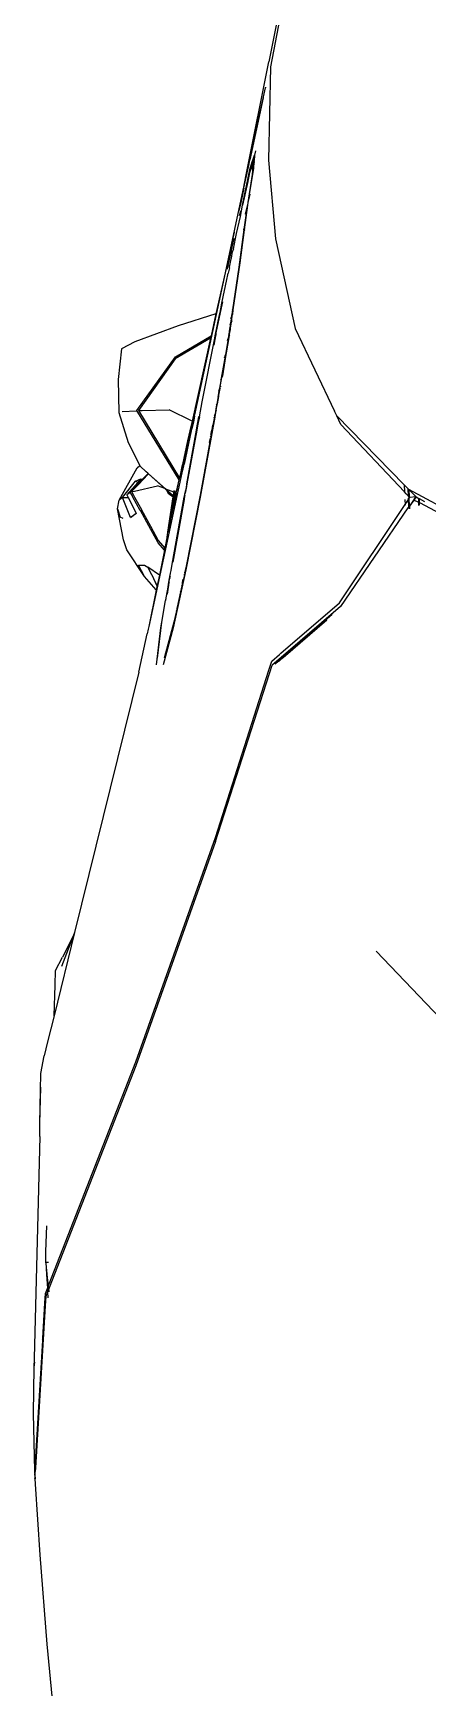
# Model space of a CAD drawing. Header units: metres. Extents: x 54.3 to 102.1, y 17 to 45.8.
# Drawn here: x 91.3163 to 91.4102, y 34.3365 to 34.7306 of the extents above; entities that cross this region are included whole.
import ezdxf

# ---------------------------------------------------------------- set-up
doc = ezdxf.new("R2010")
doc.units = ezdxf.units.M
doc.layers.add('Edges', color=7, linetype='Continuous')

# ---------------------------------------------------------------- blocks, each defined once
blk = doc.blocks.new('fr elevation')
for p, q in [((-3.54676, -1.69472), (-3.54965, -1.70952)), ((-3.54704, -1.69909), (-3.54931, -1.71069)), ((-3.55488, -1.73561), (-3.54965, -1.70952)), ((-3.54931, -1.71069), (-3.54973, -1.73289)), ((-3.55416, -1.73286), (-3.55094, -1.71811)), ((-3.55287, -1.72649), (-3.55048, -1.71569)), ((-3.55045, -1.71554), (-3.55048, -1.71569)), ((-3.5535, -1.72932), (-3.55382, -1.73101)), ((-3.5533, -1.72861), (-3.55287, -1.72649)), ((-3.55562, -1.73953), (-3.55436, -1.73376)), ((-3.55554, -1.73886), (-3.55382, -1.73101)), ((-3.55382, -1.73101), (-3.55488, -1.73561)), ((-3.55436, -1.73634), (-3.55343, -1.7334)), ((-3.55411, -1.73483), (-3.5531, -1.73171)), ((-3.55377, -1.73323), (-3.55411, -1.73483)), ((-3.55377, -1.73509), (-3.55345, -1.73362)), ((-3.55345, -1.73362), (-3.55369, -1.73634)), ((-3.55343, -1.7334), (-3.55345, -1.73362)), ((-3.55343, -1.7334), (-3.55313, -1.73215)), ((-3.55323, -1.73339), (-3.55343, -1.7334)), ((-3.55323, -1.73339), (-3.55335, -1.73483)), ((-3.55313, -1.73215), (-3.55323, -1.73339)), ((-3.55304, -1.73338), (-3.55323, -1.73339)), ((-3.5531, -1.73171), (-3.55313, -1.73215)), ((-3.55313, -1.73215), (-3.55304, -1.73172)), ((-3.5531, -1.73171), (-3.55304, -1.73172)), ((-3.55304, -1.73172), (-3.55281, -1.73068)), ((-3.55304, -1.73172), (-3.5529, -1.73172)), ((-3.54973, -1.73289), (-3.54814, -1.75164)), ((-3.55596, -1.74365), (-3.55411, -1.73483)), ((-3.55488, -1.73561), (-3.55562, -1.73895)), ((-3.55554, -1.73886), (-3.55488, -1.73561)), ((-3.55436, -1.73634), (-3.5547, -1.73794)), ((-3.55335, -1.73483), (-3.55468, -1.74302)), ((-3.55369, -1.73634), (-3.55468, -1.74302)), ((-3.55562, -1.73895), (-3.5601, -1.75976)), ((-3.55562, -1.73962), (-3.55646, -1.7434)), ((-3.5547, -1.73797), (-3.55596, -1.74365)), ((-3.55562, -1.73962), (-3.55562, -1.73953)), ((-3.5547, -1.73794), (-3.5547, -1.73797)), ((-3.55423, -1.74098), (-3.55468, -1.74302)), ((-3.55646, -1.7434), (-3.55679, -1.74499)), ((-3.55646, -1.74508), (-3.55667, -1.74594)), ((-3.55646, -1.74634), (-3.55596, -1.74365)), ((-3.55503, -1.745), (-3.55562, -1.74944)), ((-3.55478, -1.74365), (-3.55553, -1.74951)), ((-3.55484, -1.74379), (-3.55528, -1.74581)), ((-3.55484, -1.74379), (-3.55503, -1.745)), ((-3.55478, -1.74365), (-3.55484, -1.74379)), ((-3.55468, -1.74302), (-3.55478, -1.74365)), ((-3.55737, -1.75041), (-3.55646, -1.74634)), ((-3.55562, -1.74944), (-3.5568, -1.75837)), ((-3.55667, -1.74594), (-3.55671, -1.74615)), ((-3.55553, -1.74951), (-3.55655, -1.75736)), ((-3.55576, -1.74933), (-3.55573, -1.74935)), ((-3.55562, -1.74944), (-3.55553, -1.74951)), ((-3.55553, -1.74951), (-3.5554, -1.74962)), ((-3.55795, -1.75008), (-3.5601, -1.75976)), ((-3.55801, -1.75155), (-3.55876, -1.75469)), ((-3.5581, -1.754), (-3.55737, -1.75041)), ((-3.54814, -1.75164), (-3.54343, -1.773)), ((-3.55862, -1.75449), (-3.55956, -1.7586)), ((-3.55907, -1.75837), (-3.55865, -1.75643)), ((-3.55865, -1.75643), (-3.55859, -1.75629)), ((-3.55859, -1.75629), (-3.55832, -1.75469)), ((-3.5581, -1.754), (-3.55832, -1.75469)), ((-3.55655, -1.75736), (-3.55823, -1.76859)), ((-3.5601, -1.75976), (-3.56739, -1.7936)), ((-3.5601, -1.75976), (-3.56228, -1.76953)), ((-3.56083, -1.76701), (-3.55964, -1.76134)), ((-3.55964, -1.76134), (-3.5594, -1.76019)), ((-3.55957, -1.75871), (-3.55962, -1.7589)), ((-3.55956, -1.7586), (-3.55957, -1.75871)), ((-3.55933, -1.75793), (-3.55956, -1.7586)), ((-3.5594, -1.76019), (-3.55934, -1.75984)), ((-3.55907, -1.75853), (-3.55934, -1.75984)), ((-3.55907, -1.75853), (-3.55907, -1.75837)), ((-3.5568, -1.75837), (-3.55831, -1.76853)), ((-3.56222, -1.77402), (-3.56116, -1.76918)), ((-3.56138, -1.76972), (-3.56124, -1.76921)), ((-3.56124, -1.76921), (-3.56083, -1.76701)), ((-3.56116, -1.76918), (-3.56124, -1.76921)), ((-3.56116, -1.76918), (-3.56061, -1.76666)), ((-3.56108, -1.76916), (-3.56116, -1.76918)), ((-3.55838, -1.76894), (-3.55851, -1.76985)), ((-3.55849, -1.76898), (-3.55838, -1.76894)), ((-3.55831, -1.76853), (-3.55841, -1.76847)), ((-3.55828, -1.76891), (-3.55841, -1.76982)), ((-3.55831, -1.76853), (-3.55838, -1.76894)), ((-3.55838, -1.76894), (-3.55828, -1.76891)), ((-3.55823, -1.76859), (-3.55831, -1.76853)), ((-3.55823, -1.76859), (-3.55828, -1.76891)), ((-3.55828, -1.76891), (-3.55817, -1.76888)), ((-3.55814, -1.76864), (-3.55823, -1.76859)), ((-3.57126, -1.77233), (-3.58152, -1.77619)), ((-3.56228, -1.76953), (-3.57126, -1.77233)), ((-3.56228, -1.76953), (-3.56344, -1.77475)), ((-3.56243, -1.77476), (-3.56138, -1.76972)), ((-3.56222, -1.77402), (-3.56138, -1.76972)), ((-3.55901, -1.77318), (-3.55919, -1.77439)), ((-3.55901, -1.77318), (-3.55911, -1.77313)), ((-3.55892, -1.77322), (-3.55909, -1.77433)), ((-3.55896, -1.77285), (-3.55905, -1.77277)), ((-3.55896, -1.77285), (-3.55901, -1.77318)), ((-3.55892, -1.77322), (-3.55901, -1.77318)), ((-3.5588, -1.77176), (-3.55896, -1.77285)), ((-3.55896, -1.77216), (-3.55895, -1.7721)), ((-3.55888, -1.77292), (-3.55896, -1.77285)), ((-3.5588, -1.77176), (-3.55895, -1.7721)), ((-3.55888, -1.77292), (-3.55892, -1.77322)), ((-3.55883, -1.77327), (-3.55892, -1.77322)), ((-3.55866, -1.77145), (-3.55888, -1.77292)), ((-3.55879, -1.77299), (-3.55888, -1.77292)), ((-3.55857, -1.77023), (-3.5588, -1.77176)), ((-3.55866, -1.77145), (-3.5588, -1.77176)), ((-3.55873, -1.77059), (-3.55857, -1.77023)), ((-3.55854, -1.77007), (-3.55866, -1.7701)), ((-3.55865, -1.77141), (-3.55866, -1.77145)), ((-3.55865, -1.77005), (-3.55854, -1.77007)), ((-3.55845, -1.77005), (-3.55865, -1.77141)), ((-3.55851, -1.77114), (-3.55865, -1.77141)), ((-3.55851, -1.76985), (-3.55862, -1.76988)), ((-3.55854, -1.77007), (-3.55857, -1.77023)), ((-3.55851, -1.76985), (-3.55854, -1.77003)), ((-3.55854, -1.77003), (-3.55844, -1.77001)), ((-3.55854, -1.77007), (-3.55854, -1.77003)), ((-3.55854, -1.77007), (-3.55845, -1.77005)), ((-3.55841, -1.76982), (-3.55851, -1.76985)), ((-3.55851, -1.77114), (-3.5585, -1.77105)), ((-3.55845, -1.77005), (-3.55844, -1.77001)), ((-3.55835, -1.77003), (-3.55845, -1.77005)), ((-3.55844, -1.77001), (-3.55841, -1.76982)), ((-3.55844, -1.77001), (-3.55834, -1.76999)), ((-3.55838, -1.76981), (-3.55841, -1.76982)), ((-3.55838, -1.76981), (-3.55828, -1.76959)), ((-3.55831, -1.76979), (-3.55838, -1.76981)), ((-3.55828, -1.76959), (-3.55826, -1.7695)), ((-3.54343, -1.773), (-3.53404, -1.79266)), ((-3.58152, -1.77619), (-3.58471, -1.77788)), ((-3.56356, -1.77527), (-3.57193, -1.78023)), ((-3.57185, -1.77973), (-3.56344, -1.77475)), ((-3.56356, -1.77527), (-3.56795, -1.79504)), ((-3.56672, -1.79088), (-3.56352, -1.77597)), ((-3.56551, -1.79048), (-3.56252, -1.77527)), ((-3.56344, -1.77475), (-3.56356, -1.77527)), ((-3.56237, -1.77477), (-3.5628, -1.77694)), ((-3.56252, -1.77527), (-3.56243, -1.77476)), ((-3.56233, -1.77461), (-3.56237, -1.77477)), ((-3.56232, -1.77454), (-3.56233, -1.77461)), ((-3.56226, -1.77426), (-3.56232, -1.77454)), ((-3.56226, -1.77426), (-3.56222, -1.77402)), ((-3.55936, -1.77549), (-3.56001, -1.77919)), ((-3.55922, -1.77514), (-3.55984, -1.77876)), ((-3.55953, -1.7759), (-3.55936, -1.77549)), ((-3.55932, -1.77527), (-3.55949, -1.77569)), ((-3.55936, -1.77549), (-3.55922, -1.77514)), ((-3.55932, -1.77527), (-3.55936, -1.77549)), ((-3.55919, -1.77439), (-3.55932, -1.77527)), ((-3.55918, -1.77493), (-3.55932, -1.77527)), ((-3.55931, -1.77446), (-3.55919, -1.77439)), ((-3.55922, -1.77514), (-3.55908, -1.7748)), ((-3.55918, -1.77493), (-3.55922, -1.77514)), ((-3.55919, -1.77439), (-3.55909, -1.77433)), ((-3.55915, -1.77476), (-3.55918, -1.77493)), ((-3.55909, -1.77433), (-3.55915, -1.77476)), ((-3.55904, -1.77458), (-3.55915, -1.77476)), ((-3.55909, -1.77433), (-3.55899, -1.77427)), ((-3.58471, -1.77788), (-3.58555, -1.78511)), ((-3.5811, -1.79251), (-3.57185, -1.77973)), ((-3.57193, -1.78023), (-3.58068, -1.79251)), ((-3.56007, -1.77956), (-3.561, -1.78481)), ((-3.55993, -1.7792), (-3.56073, -1.78424)), ((-3.56024, -1.77996), (-3.56007, -1.77956)), ((-3.56001, -1.77919), (-3.56017, -1.77959)), ((-3.56001, -1.77919), (-3.56007, -1.77956)), ((-3.56007, -1.77956), (-3.55993, -1.7792)), ((-3.55987, -1.77884), (-3.56001, -1.77919)), ((-3.5599, -1.77912), (-3.55993, -1.7792)), ((-3.55987, -1.77884), (-3.5599, -1.77912)), ((-3.5599, -1.77912), (-3.55979, -1.77885)), ((-3.55984, -1.77876), (-3.55987, -1.77884)), ((-3.55972, -1.77848), (-3.55984, -1.77876)), ((-3.58555, -1.78511), (-3.58539, -1.79301)), ((-3.56103, -1.78501), (-3.56142, -1.78721)), ((-3.56135, -1.78727), (-3.56089, -1.7847)), ((-3.56103, -1.78501), (-3.56118, -1.78534)), ((-3.561, -1.78481), (-3.56114, -1.78511)), ((-3.56089, -1.7847), (-3.56103, -1.78501)), ((-3.561, -1.78481), (-3.56103, -1.78501)), ((-3.56086, -1.78452), (-3.561, -1.78481)), ((-3.56086, -1.78452), (-3.56089, -1.7847)), ((-3.56073, -1.78424), (-3.56086, -1.78452)), ((-3.56076, -1.78439), (-3.56082, -1.78454)), ((-3.56179, -1.78886), (-3.56171, -1.78889)), ((-3.56171, -1.78889), (-3.56177, -1.78923)), ((-3.56163, -1.78843), (-3.56172, -1.78841)), ((-3.56163, -1.78843), (-3.56171, -1.78889)), ((-3.56171, -1.78889), (-3.56164, -1.78892)), ((-3.56164, -1.78892), (-3.56168, -1.7892)), ((-3.56148, -1.78756), (-3.56164, -1.78799)), ((-3.56155, -1.78846), (-3.56164, -1.78892)), ((-3.56148, -1.78756), (-3.56163, -1.78843)), ((-3.56155, -1.78846), (-3.56163, -1.78843)), ((-3.56135, -1.78727), (-3.56155, -1.78846)), ((-3.56149, -1.78714), (-3.56142, -1.78721)), ((-3.56142, -1.78721), (-3.56148, -1.78756)), ((-3.56135, -1.78727), (-3.56148, -1.78756)), ((-3.56142, -1.78721), (-3.56135, -1.78727)), ((-3.5613, -1.78732), (-3.56127, -1.78734)), ((-3.56117, -1.78673), (-3.56122, -1.78688)), ((-3.58539, -1.79301), (-3.58312, -1.80016)), ((-3.58454, -1.79276), (-3.58118, -1.79259)), ((-3.58118, -1.79259), (-3.5811, -1.79251)), ((-3.57105, -1.80902), (-3.5811, -1.79251)), ((-3.58068, -1.79251), (-3.57984, -1.79251)), ((-3.58068, -1.79251), (-3.57097, -1.80864)), ((-3.57984, -1.79251), (-3.57336, -1.79234)), ((-3.56795, -1.79504), (-3.57336, -1.79234)), ((-3.56739, -1.79385), (-3.56672, -1.79088)), ((-3.56672, -1.79088), (-3.56675, -1.79089)), ((-3.56621, -1.79402), (-3.56551, -1.79048)), ((-3.5622, -1.79167), (-3.56248, -1.79329)), ((-3.56234, -1.79292), (-3.56248, -1.79329)), ((-3.56234, -1.79292), (-3.56247, -1.79368)), ((-3.56211, -1.79161), (-3.56234, -1.79292)), ((-3.5622, -1.79167), (-3.5623, -1.79173)), ((-3.56224, -1.7928), (-3.56222, -1.79271)), ((-3.56209, -1.79105), (-3.5622, -1.79115)), ((-3.56209, -1.79105), (-3.5622, -1.79167)), ((-3.56211, -1.79161), (-3.5622, -1.79167)), ((-3.56219, -1.79256), (-3.5622, -1.79259)), ((-3.56199, -1.79095), (-3.56211, -1.79161)), ((-3.56177, -1.78923), (-3.56209, -1.79105)), ((-3.56199, -1.79095), (-3.56209, -1.79105)), ((-3.56168, -1.7892), (-3.56199, -1.79095)), ((-3.56177, -1.78923), (-3.56186, -1.78926)), ((-3.56168, -1.7892), (-3.56177, -1.78923)), ((-3.53404, -1.79266), (-3.53404, -1.79269)), ((-3.53351, -1.79377), (-3.53404, -1.79269)), ((-3.56774, -1.79515), (-3.57824, -1.84398)), ((-3.56795, -1.79504), (-3.56848, -1.79738)), ((-3.56806, -1.79696), (-3.56814, -1.79734)), ((-3.56803, -1.79693), (-3.56806, -1.79696)), ((-3.56764, -1.7952), (-3.56803, -1.79693)), ((-3.56774, -1.79515), (-3.56795, -1.79504)), ((-3.56739, -1.7936), (-3.56774, -1.79515)), ((-3.56764, -1.7952), (-3.56768, -1.79518)), ((-3.56739, -1.79385), (-3.56764, -1.7952)), ((-3.56689, -1.79719), (-3.56662, -1.79571)), ((-3.56654, -1.79575), (-3.5668, -1.79718)), ((-3.56662, -1.79571), (-3.56659, -1.7955)), ((-3.56654, -1.79575), (-3.56662, -1.79571)), ((-3.56659, -1.7955), (-3.5663, -1.79394)), ((-3.56647, -1.79538), (-3.56659, -1.7955)), ((-3.56647, -1.79538), (-3.56654, -1.79575)), ((-3.56621, -1.79402), (-3.56647, -1.79538)), ((-3.56255, -1.79414), (-3.56605, -1.81319)), ((-3.56335, -1.79757), (-3.56312, -1.79674)), ((-3.56312, -1.79674), (-3.56326, -1.79752)), ((-3.5632, -1.79675), (-3.56312, -1.79674)), ((-3.56319, -1.79666), (-3.56312, -1.79661)), ((-3.5631, -1.79654), (-3.56316, -1.79654)), ((-3.56312, -1.79661), (-3.56309, -1.79659)), ((-3.56312, -1.79674), (-3.56312, -1.79661)), ((-3.5631, -1.79654), (-3.56298, -1.79601)), ((-3.56309, -1.79659), (-3.5631, -1.79654)), ((-3.56269, -1.7944), (-3.56298, -1.79601)), ((-3.56269, -1.7944), (-3.56278, -1.79447)), ((-3.56274, -1.79422), (-3.56264, -1.79415)), ((-3.56264, -1.79415), (-3.56269, -1.7944)), ((-3.56257, -1.79374), (-3.56266, -1.7938)), ((-3.5626, -1.79394), (-3.56264, -1.79415)), ((-3.56248, -1.79329), (-3.56263, -1.79365)), ((-3.56257, -1.79374), (-3.5626, -1.79394)), ((-3.56248, -1.79329), (-3.56257, -1.79374)), ((-3.56247, -1.79368), (-3.56257, -1.79374)), ((-3.56252, -1.79394), (-3.56256, -1.79409)), ((-3.56256, -1.79409), (-3.56244, -1.79401)), ((-3.56255, -1.79414), (-3.56256, -1.79409)), ((-3.56247, -1.79368), (-3.56252, -1.79394)), ((-3.56247, -1.79425), (-3.56251, -1.79428)), ((-3.53258, -1.79587), (-3.53351, -1.79377)), ((-3.51751, -1.81024), (-3.53351, -1.79377)), ((-3.51743, -1.81193), (-3.53258, -1.79587)), ((-3.58312, -1.80016), (-3.58036, -1.80559)), ((-3.56899, -1.79974), (-3.57025, -1.80537)), ((-3.56814, -1.79734), (-3.56985, -1.80532)), ((-3.5668, -1.79718), (-3.56918, -1.81001)), ((-3.56918, -1.81001), (-3.56689, -1.79719)), ((-3.56848, -1.79738), (-3.56899, -1.79974)), ((-3.56689, -1.79719), (-3.5668, -1.79718)), ((-3.56356, -1.79915), (-3.56492, -1.80655)), ((-3.56382, -1.80012), (-3.56356, -1.79915)), ((-3.56358, -1.79883), (-3.56344, -1.7985)), ((-3.56344, -1.7985), (-3.56356, -1.79915)), ((-3.56347, -1.79821), (-3.56343, -1.79797)), ((-3.56338, -1.79818), (-3.56347, -1.79821)), ((-3.56338, -1.79818), (-3.56344, -1.7985)), ((-3.56343, -1.79797), (-3.56335, -1.79757)), ((-3.56343, -1.79797), (-3.56334, -1.79794)), ((-3.56334, -1.79794), (-3.56338, -1.79818)), ((-3.56335, -1.79757), (-3.56326, -1.79752)), ((-3.56326, -1.79752), (-3.56334, -1.79794)), ((-3.5853, -1.81386), (-3.58101, -1.80621)), ((-3.58101, -1.80621), (-3.58036, -1.80559)), ((-3.58036, -1.80559), (-3.58026, -1.80579)), ((-3.58026, -1.80579), (-3.57883, -1.80714)), ((-3.57987, -1.80902), (-3.57842, -1.80753)), ((-3.57831, -1.80764), (-3.57972, -1.80915)), ((-3.57849, -1.80747), (-3.57883, -1.80714)), ((-3.5784, -1.80751), (-3.57849, -1.80747)), ((-3.57842, -1.80753), (-3.5784, -1.80751)), ((-3.57838, -1.80754), (-3.57842, -1.80753)), ((-3.5784, -1.80751), (-3.57838, -1.80754)), ((-3.57838, -1.80754), (-3.57829, -1.80762)), ((-3.57829, -1.80762), (-3.57831, -1.80764)), ((-3.57829, -1.80762), (-3.57429, -1.81117)), ((-3.57445, -1.81114), (-3.57829, -1.80762)), ((-3.57092, -1.8084), (-3.57121, -1.80978)), ((-3.57081, -1.80791), (-3.57092, -1.80837)), ((-3.57092, -1.80837), (-3.57092, -1.8084)), ((-3.57036, -1.80589), (-3.57081, -1.80791)), ((-3.57031, -1.80565), (-3.57036, -1.80589)), ((-3.57025, -1.80537), (-3.57031, -1.80565)), ((-3.57017, -1.80681), (-3.56985, -1.80532)), ((-3.56492, -1.80655), (-3.56605, -1.81269)), ((-3.565, -1.80652), (-3.56492, -1.80655)), ((-3.58446, -1.81327), (-3.58143, -1.80932)), ((-3.58085, -1.80968), (-3.58345, -1.8126)), ((-3.58278, -1.8121), (-3.58345, -1.8126)), ((-3.58345, -1.8126), (-3.58313, -1.81322)), ((-3.58269, -1.81193), (-3.58278, -1.8121)), ((-3.58267, -1.81198), (-3.58278, -1.8121)), ((-3.58269, -1.81193), (-3.58064, -1.80981)), ((-3.58267, -1.81198), (-3.58269, -1.81193)), ((-3.5806, -1.80984), (-3.58267, -1.81198)), ((-3.58229, -1.81265), (-3.58267, -1.81198)), ((-3.58047, -1.80991), (-3.58236, -1.81185)), ((-3.58236, -1.81185), (-3.5816, -1.81176)), ((-3.58236, -1.81185), (-3.58191, -1.81267)), ((-3.582, -1.81318), (-3.58229, -1.81265)), ((-3.58191, -1.81267), (-3.58163, -1.81317)), ((-3.5816, -1.81176), (-3.57614, -1.8105)), ((-3.58143, -1.80932), (-3.58009, -1.80882)), ((-3.58085, -1.80968), (-3.58143, -1.80932)), ((-3.58009, -1.80882), (-3.58085, -1.80968)), ((-3.58064, -1.80981), (-3.58085, -1.80968)), ((-3.58064, -1.80981), (-3.57987, -1.80902)), ((-3.5806, -1.80984), (-3.58064, -1.80981)), ((-3.57987, -1.80902), (-3.5806, -1.80984)), ((-3.58047, -1.80991), (-3.5806, -1.80984)), ((-3.57972, -1.80915), (-3.58047, -1.80991)), ((-3.58009, -1.80882), (-3.57987, -1.80902)), ((-3.57987, -1.80902), (-3.57972, -1.80915)), ((-3.57445, -1.81114), (-3.57614, -1.8105)), ((-3.57403, -1.81152), (-3.57445, -1.81114)), ((-3.57429, -1.81117), (-3.57445, -1.81114)), ((-3.57424, -1.81118), (-3.57429, -1.81117)), ((-3.57421, -1.81123), (-3.57424, -1.81118)), ((-3.57421, -1.81119), (-3.57424, -1.81118)), ((-3.57421, -1.81119), (-3.57421, -1.81123)), ((-3.57417, -1.81124), (-3.57421, -1.81119)), ((-3.57421, -1.81123), (-3.57417, -1.81124)), ((-3.57417, -1.81124), (-3.57413, -1.81131)), ((-3.57226, -1.81197), (-3.57417, -1.81124)), ((-3.57413, -1.81131), (-3.57403, -1.81152)), ((-3.57413, -1.81131), (-3.57239, -1.81283)), ((-3.57395, -1.81159), (-3.57403, -1.81152)), ((-3.57361, -1.81218), (-3.57395, -1.81159)), ((-3.57239, -1.81283), (-3.57361, -1.81218)), ((-3.57361, -1.81218), (-3.57243, -1.81311)), ((-3.57239, -1.81283), (-3.57226, -1.81197)), ((-3.57228, -1.81292), (-3.57214, -1.81201)), ((-3.57226, -1.81197), (-3.57221, -1.81162)), ((-3.57214, -1.81201), (-3.57226, -1.81197)), ((-3.57223, -1.81297), (-3.57208, -1.81204)), ((-3.57218, -1.81296), (-3.57208, -1.81204)), ((-3.57214, -1.81201), (-3.57209, -1.81164)), ((-3.57208, -1.81204), (-3.57214, -1.81201)), ((-3.57208, -1.81204), (-3.57202, -1.81166)), ((-3.57208, -1.81204), (-3.57198, -1.81167)), ((-3.57208, -1.81204), (-3.57181, -1.81214)), ((-3.57181, -1.81214), (-3.57202, -1.81302)), ((-3.5717, -1.81218), (-3.57189, -1.81312)), ((-3.57121, -1.80978), (-3.57181, -1.81214)), ((-3.5717, -1.81218), (-3.57181, -1.81214)), ((-3.5717, -1.81218), (-3.57165, -1.81184)), ((-3.57165, -1.81181), (-3.57164, -1.81174)), ((-3.57165, -1.81184), (-3.57165, -1.81181)), ((-3.57121, -1.80978), (-3.57164, -1.81174)), ((-3.56977, -1.81291), (-3.56961, -1.81205)), ((-3.56966, -1.81269), (-3.56971, -1.81293)), ((-3.56966, -1.81269), (-3.56958, -1.81218)), ((-3.56957, -1.81182), (-3.56961, -1.81205)), ((-3.56936, -1.81102), (-3.56958, -1.81218)), ((-3.56936, -1.81102), (-3.56957, -1.81182)), ((-3.56924, -1.8106), (-3.56936, -1.81102)), ((-3.56931, -1.81065), (-3.56936, -1.81102)), ((-3.56928, -1.81056), (-3.56933, -1.81049)), ((-3.56605, -1.81269), (-3.56933, -1.82959)), ((-3.56928, -1.81056), (-3.56931, -1.81065)), ((-3.56924, -1.80999), (-3.56928, -1.81056)), ((-3.56918, -1.81001), (-3.56928, -1.81056)), ((-3.56928, -1.81056), (-3.56924, -1.8106)), ((-3.56917, -1.80962), (-3.56924, -1.80999)), ((-3.56924, -1.80999), (-3.56918, -1.81001)), ((-3.51751, -1.81024), (-3.51743, -1.81193)), ((-3.51659, -1.81118), (-3.51751, -1.81024)), ((-3.51703, -1.81235), (-3.51743, -1.81193)), ((-3.51651, -1.81292), (-3.51703, -1.81235)), ((-3.51651, -1.81292), (-3.51659, -1.81118)), ((-3.51652, -1.81126), (-3.51659, -1.81118)), ((-3.51641, -1.81137), (-3.51652, -1.81126)), ((-3.51641, -1.81137), (-3.51631, -1.81314)), ((-3.50458, -1.81773), (-3.51641, -1.81137)), ((-3.51641, -1.81137), (-3.5164, -1.81138)), ((-3.51631, -1.81314), (-3.5164, -1.81138)), ((-3.5164, -1.81138), (-3.51585, -1.81193)), ((-3.51472, -1.81301), (-3.51585, -1.81193)), ((-3.58564, -1.81597), (-3.5853, -1.81386)), ((-3.58421, -1.82336), (-3.58564, -1.81597)), ((-3.58564, -1.81597), (-3.58505, -1.8179)), ((-3.58446, -1.81327), (-3.5853, -1.81386)), ((-3.58446, -1.81327), (-3.58313, -1.81322)), ((-3.58261, -1.81798), (-3.58446, -1.81327)), ((-3.58313, -1.81322), (-3.58121, -1.81698)), ((-3.58026, -1.81631), (-3.582, -1.81318)), ((-3.58163, -1.81317), (-3.58, -1.81612)), ((-3.58023, -1.81636), (-3.58026, -1.81631)), ((-3.57822, -1.81999), (-3.58023, -1.81636)), ((-3.58, -1.81612), (-3.57997, -1.81618)), ((-3.57997, -1.81618), (-3.57783, -1.82006)), ((-3.57368, -1.82148), (-3.57243, -1.81311)), ((-3.57304, -1.81817), (-3.57232, -1.81319)), ((-3.57261, -1.81622), (-3.5729, -1.81768)), ((-3.57275, -1.81671), (-3.57222, -1.81327)), ((-3.57209, -1.81338), (-3.57275, -1.81671)), ((-3.57201, -1.81344), (-3.57261, -1.81622)), ((-3.57197, -1.81347), (-3.57261, -1.81622)), ((-3.56986, -1.81376), (-3.57252, -1.82866)), ((-3.57243, -1.81311), (-3.57239, -1.81283)), ((-3.57243, -1.81311), (-3.57232, -1.81319)), ((-3.57228, -1.81292), (-3.57239, -1.81283)), ((-3.57232, -1.81319), (-3.57228, -1.81292)), ((-3.57232, -1.81319), (-3.57227, -1.81324)), ((-3.57229, -1.82694), (-3.56982, -1.81319)), ((-3.57229, -1.82694), (-3.56986, -1.81376)), ((-3.57223, -1.81297), (-3.57228, -1.81292)), ((-3.57227, -1.81324), (-3.57223, -1.81297)), ((-3.57227, -1.81324), (-3.57222, -1.81327)), ((-3.57218, -1.81301), (-3.57223, -1.81297)), ((-3.57222, -1.81327), (-3.57218, -1.81301)), ((-3.57222, -1.81327), (-3.57209, -1.81338)), ((-3.57218, -1.81301), (-3.57218, -1.81296)), ((-3.57202, -1.81302), (-3.57218, -1.81301)), ((-3.57218, -1.81301), (-3.57204, -1.81314)), ((-3.57204, -1.81314), (-3.57209, -1.81338)), ((-3.57209, -1.81338), (-3.57201, -1.81344)), ((-3.57202, -1.81302), (-3.57204, -1.81314)), ((-3.57204, -1.81314), (-3.57196, -1.81321)), ((-3.57193, -1.81309), (-3.57202, -1.81302)), ((-3.57196, -1.81321), (-3.57201, -1.81344)), ((-3.57201, -1.81344), (-3.57197, -1.81347)), ((-3.57192, -1.81324), (-3.57197, -1.81347)), ((-3.57189, -1.81312), (-3.57196, -1.81321)), ((-3.57196, -1.81321), (-3.57192, -1.81324)), ((-3.57189, -1.81312), (-3.57193, -1.81309)), ((-3.57189, -1.81312), (-3.57192, -1.81324)), ((-3.56971, -1.81293), (-3.56986, -1.81376)), ((-3.56982, -1.81319), (-3.56977, -1.81291)), ((-3.56971, -1.81293), (-3.56977, -1.81291)), ((-3.56605, -1.81319), (-3.56941, -1.83051)), ((-3.53292, -1.83833), (-3.51728, -1.81492)), ((-3.51661, -1.81571), (-3.53267, -1.83917)), ((-3.51734, -1.81374), (-3.51728, -1.81492)), ((-3.51728, -1.81492), (-3.51647, -1.8137)), ((-3.51728, -1.81492), (-3.51727, -1.81508)), ((-3.51661, -1.81571), (-3.51644, -1.81554)), ((-3.51644, -1.81554), (-3.51656, -1.81573)), ((-3.51652, -1.81575), (-3.51644, -1.81571)), ((-3.51631, -1.81314), (-3.51651, -1.81292)), ((-3.51644, -1.81571), (-3.51649, -1.81577)), ((-3.51647, -1.8137), (-3.51648, -1.81339)), ((-3.51647, -1.8137), (-3.51629, -1.81344)), ((-3.51638, -1.8155), (-3.51647, -1.8137)), ((-3.51638, -1.8155), (-3.51644, -1.81554)), ((-3.51644, -1.81579), (-3.51637, -1.81569)), ((-3.51637, -1.81569), (-3.51644, -1.81571)), ((-3.5162, -1.81536), (-3.51638, -1.8155)), ((-3.51637, -1.81569), (-3.51627, -1.81554)), ((-3.51636, -1.81583), (-3.51637, -1.81569)), ((-3.51619, -1.81327), (-3.51631, -1.81314)), ((-3.51629, -1.81344), (-3.5163, -1.81332)), ((-3.51629, -1.81344), (-3.51619, -1.81327)), ((-3.5162, -1.8153), (-3.51629, -1.81344)), ((-3.51627, -1.81554), (-3.51619, -1.81543)), ((-3.51526, -1.81386), (-3.5162, -1.8153)), ((-3.51521, -1.81388), (-3.5162, -1.8153)), ((-3.5162, -1.81536), (-3.5162, -1.8153)), ((-3.51619, -1.81543), (-3.5162, -1.81536)), ((-3.51479, -1.81312), (-3.51619, -1.81327)), ((-3.51617, -1.81592), (-3.51619, -1.81543)), ((-3.51479, -1.81312), (-3.51526, -1.81386)), ((-3.51521, -1.81388), (-3.51526, -1.81386)), ((-3.51467, -1.81311), (-3.51521, -1.81388)), ((-3.51398, -1.81444), (-3.51521, -1.81388)), ((-3.51472, -1.81301), (-3.51479, -1.81312)), ((-3.51467, -1.81311), (-3.51479, -1.81312)), ((-3.51467, -1.81311), (-3.51472, -1.81301)), ((-3.51467, -1.81311), (-3.51398, -1.81347)), ((-3.51398, -1.81444), (-3.51398, -1.81347)), ((-3.51398, -1.81347), (-3.51391, -1.81351)), ((-3.51398, -1.81514), (-3.51398, -1.81444)), ((-3.51391, -1.81447), (-3.51398, -1.81444)), ((-3.51391, -1.81351), (-3.51391, -1.81447)), ((-3.51391, -1.81351), (-3.51268, -1.81417)), ((-3.51391, -1.81447), (-3.51391, -1.81504)), ((-3.51358, -1.81462), (-3.51391, -1.81447)), ((-3.50424, -1.81961), (-3.51358, -1.81462)), ((-3.58433, -1.81825), (-3.58505, -1.8179)), ((-3.58261, -1.81798), (-3.58121, -1.81698)), ((-3.58118, -1.81706), (-3.58261, -1.81798)), ((-3.58121, -1.81698), (-3.58118, -1.81706)), ((-3.57597, -1.82404), (-3.57822, -1.81999)), ((-3.57783, -1.82006), (-3.57597, -1.82345)), ((-3.57345, -1.82042), (-3.57368, -1.82148)), ((-3.57348, -1.82082), (-3.57338, -1.82035)), ((-3.57345, -1.82042), (-3.57348, -1.82082)), ((-3.57334, -1.81991), (-3.57345, -1.82042)), ((-3.57338, -1.82035), (-3.57311, -1.81904)), ((-3.57338, -1.82035), (-3.57334, -1.81991)), ((-3.57329, -1.81958), (-3.57334, -1.81991)), ((-3.57329, -1.81958), (-3.57321, -1.81927)), ((-3.57321, -1.81927), (-3.5732, -1.81921)), ((-3.5732, -1.81901), (-3.57316, -1.81896)), ((-3.5732, -1.81921), (-3.5732, -1.81901)), ((-3.57316, -1.81896), (-3.57304, -1.81817)), ((-3.57311, -1.81904), (-3.57293, -1.81783)), ((-3.57293, -1.81783), (-3.57304, -1.81817)), ((-3.5729, -1.81768), (-3.57293, -1.81783)), ((-3.5729, -1.81768), (-3.57286, -1.81723)), ((-3.57275, -1.81671), (-3.57286, -1.81723)), ((-3.58345, -1.82572), (-3.58421, -1.82336)), ((-3.57597, -1.82345), (-3.5744, -1.8253)), ((-3.5745, -1.82577), (-3.57597, -1.82404)), ((-3.57417, -1.82416), (-3.5744, -1.8253)), ((-3.57403, -1.82328), (-3.57417, -1.82416)), ((-3.57387, -1.82271), (-3.57403, -1.82328)), ((-3.57387, -1.82271), (-3.57381, -1.82215)), ((-3.57381, -1.82215), (-3.57378, -1.8221)), ((-3.57378, -1.8221), (-3.57368, -1.82148)), ((-3.57348, -1.82082), (-3.57368, -1.82148)), ((-3.57925, -1.83203), (-3.58345, -1.82572)), ((-3.5745, -1.82577), (-3.57572, -1.83171)), ((-3.57446, -1.82553), (-3.5745, -1.82577)), ((-3.5744, -1.8253), (-3.57446, -1.82553)), ((-3.57277, -1.82959), (-3.57229, -1.82694)), ((-3.58068, -1.82933), (-3.57925, -1.82933)), ((-3.57925, -1.83203), (-3.58068, -1.82933)), ((-3.57925, -1.82933), (-3.57845, -1.82987)), ((-3.57648, -1.83525), (-3.57925, -1.83203)), ((-3.57748, -1.83169), (-3.57845, -1.82987)), ((-3.57572, -1.83171), (-3.57845, -1.82987)), ((-3.57627, -1.83419), (-3.57748, -1.83169)), ((-3.57748, -1.83169), (-3.5763, -1.83432)), ((-3.57572, -1.83171), (-3.57627, -1.83419)), ((-3.57329, -1.83253), (-3.57321, -1.83206)), ((-3.57321, -1.83206), (-3.57308, -1.83138)), ((-3.57321, -1.83206), (-3.57306, -1.83217)), ((-3.57308, -1.83138), (-3.57307, -1.83129)), ((-3.57307, -1.83129), (-3.57294, -1.8306)), ((-3.57294, -1.8306), (-3.57277, -1.82959)), ((-3.56941, -1.83051), (-3.57244, -1.8443)), ((-3.56978, -1.83164), (-3.57024, -1.83374)), ((-3.56978, -1.83164), (-3.56992, -1.83168)), ((-3.56966, -1.83109), (-3.5698, -1.83114)), ((-3.56966, -1.83109), (-3.56978, -1.83164)), ((-3.56956, -1.83065), (-3.5697, -1.83067)), ((-3.56956, -1.83065), (-3.56966, -1.83109)), ((-3.56933, -1.82959), (-3.56956, -1.83065)), ((-3.57645, -1.83528), (-3.57824, -1.84398)), ((-3.57627, -1.83438), (-3.57648, -1.83525)), ((-3.57645, -1.83528), (-3.57648, -1.83525)), ((-3.57624, -1.83425), (-3.5763, -1.83432)), ((-3.5763, -1.83432), (-3.57627, -1.83438)), ((-3.57624, -1.83425), (-3.57627, -1.83419)), ((-3.5742, -1.83762), (-3.57389, -1.8359)), ((-3.57389, -1.8359), (-3.57366, -1.83461)), ((-3.57366, -1.83461), (-3.57384, -1.83624)), ((-3.57365, -1.83452), (-3.57366, -1.83461)), ((-3.57365, -1.83452), (-3.57345, -1.83345)), ((-3.57354, -1.83465), (-3.57338, -1.83351)), ((-3.57345, -1.83345), (-3.57329, -1.83253)), ((-3.57345, -1.83345), (-3.57338, -1.83351)), ((-3.57338, -1.83351), (-3.57329, -1.83253)), ((-3.57338, -1.83351), (-3.57333, -1.83356)), ((-3.57312, -1.83248), (-3.57329, -1.83253)), ((-3.57067, -1.83569), (-3.57148, -1.83936)), ((-3.57078, -1.8356), (-3.57067, -1.83569)), ((-3.57036, -1.8343), (-3.57067, -1.83569)), ((-3.57048, -1.83421), (-3.57036, -1.8343)), ((-3.57024, -1.83374), (-3.57036, -1.8343)), ((-3.57024, -1.83374), (-3.57016, -1.83275)), ((-3.57513, -1.84296), (-3.57423, -1.83778)), ((-3.57423, -1.83778), (-3.5742, -1.83762)), ((-3.57423, -1.83778), (-3.57415, -1.83785)), ((-3.57412, -1.83767), (-3.5742, -1.83762)), ((-3.57167, -1.84024), (-3.57227, -1.84296)), ((-3.57178, -1.84014), (-3.57167, -1.84024)), ((-3.57148, -1.83936), (-3.57167, -1.84024)), ((-3.57148, -1.83936), (-3.57159, -1.83929)), ((-3.5468, -1.85028), (-3.53292, -1.83833)), ((-3.53267, -1.83917), (-3.54679, -1.85136)), ((-3.57824, -1.84398), (-3.5784, -1.84463)), ((-3.57614, -1.85153), (-3.57513, -1.84296)), ((-3.57538, -1.8443), (-3.57513, -1.84296)), ((-3.57227, -1.84296), (-3.57454, -1.85153)), ((-3.54629, -1.85136), (-3.53593, -1.84242)), ((-3.53462, -1.84111), (-3.5462, -1.85111)), ((-3.58059, -1.85481), (-3.57861, -1.84569)), ((-3.5784, -1.84463), (-3.57861, -1.84569)), ((-3.57639, -1.85313), (-3.57538, -1.8443)), ((-3.57244, -1.8443), (-3.57479, -1.85313)), ((-3.54898, -1.8522), (-3.54715, -1.8506)), ((-3.54679, -1.85136), (-3.54889, -1.85321)), ((-3.5462, -1.85111), (-3.54822, -1.85279)), ((-3.54745, -1.85233), (-3.54719, -1.85211)), ((-3.54719, -1.85211), (-3.54629, -1.85136)), ((-3.54715, -1.8506), (-3.54696, -1.85044)), ((-3.54696, -1.85044), (-3.5468, -1.85028)), ((-3.58059, -1.85481), (-3.59588, -1.91685)), ((-3.56235, -1.89517), (-3.54889, -1.85321)), ((-3.56235, -1.89425), (-3.54965, -1.85439)), ((-3.54965, -1.85439), (-3.54898, -1.8522)), ((-3.54822, -1.85296), (-3.54745, -1.85233)), ((-3.58135, -1.94764), (-3.56235, -1.89425)), ((-3.56235, -1.89517), (-3.58135, -1.94856)), ((-3.59588, -1.91685), (-3.60077, -1.9367)), ((-3.5962, -1.91768), (-3.59901, -1.92494)), ((-3.5962, -1.91768), (-3.59875, -1.92275)), ((-3.59588, -1.91685), (-3.5962, -1.91768)), ((-3.60044, -1.92586), (-3.59875, -1.92275)), ((-3.52417, -1.92132), (-3.50542, -1.94091)), ((-3.60052, -1.92939), (-3.60044, -1.92586)), ((-3.60077, -1.9367), (-3.60052, -1.92939)), ((-3.60077, -1.9367), (-3.60229, -1.94285)), ((-3.60388, -1.95041), (-3.60313, -1.94621)), ((-3.60229, -1.94285), (-3.60313, -1.94621)), ((-3.60414, -1.96235), (-3.60388, -1.95041)), ((-3.60195, -2.00053), (-3.58135, -1.94764)), ((-3.58135, -1.94856), (-3.60195, -2.00145)), ((-3.60414, -1.96235), (-3.60388, -1.95369)), ((-3.60414, -1.96546), (-3.60414, -1.96235)), ((-3.60414, -1.96546), (-3.60548, -2.01818)), ((-3.60271, -1.99279), (-3.6025, -1.98669)), ((-3.60271, -1.9954), (-3.60271, -1.99279)), ((-3.60262, -1.99565), (-3.60271, -1.9954)), ((-3.60271, -1.9954), (-3.60254, -1.99817)), ((-3.60212, -1.99543), (-3.60271, -1.9954)), ((-3.60229, -1.9991), (-3.60262, -1.99565)), ((-3.60279, -2.0028), (-3.60234, -2.00158)), ((-3.60254, -1.99817), (-3.60234, -2.00158)), ((-3.60234, -2.00158), (-3.6021, -2.00093)), ((-3.60234, -2.00158), (-3.60229, -2.0024)), ((-3.6021, -2.00093), (-3.60229, -1.9991)), ((-3.60203, -2.00166), (-3.60229, -2.0024)), ((-3.6021, -2.00093), (-3.60195, -2.00053)), ((-3.60203, -2.00166), (-3.6021, -2.00093)), ((-3.60195, -2.00145), (-3.60203, -2.00166)), ((-3.60195, -2.00241), (-3.60203, -2.00166)), ((-3.60287, -2.00574), (-3.60518, -2.04436)), ((-3.60344, -2.01348), (-3.60296, -2.00515)), ((-3.60296, -2.00515), (-3.60279, -2.0028)), ((-3.60271, -2.00355), (-3.60287, -2.00574)), ((-3.60229, -2.0024), (-3.60271, -2.00355)), ((-3.60229, -2.0024), (-3.60221, -2.00383)), ((-3.60344, -2.01348), (-3.60351, -2.01348)), ((-3.60347, -2.01401), (-3.60344, -2.01348)), ((-3.60523, -2.04433), (-3.60347, -2.01401)), ((-3.60347, -2.01401), (-3.60353, -2.01381)), ((-3.60557, -2.02045), (-3.60573, -2.03139)), ((-3.60548, -2.01818), (-3.60557, -2.02045)), ((-3.60541, -2.01918), (-3.60557, -2.02045)), ((-3.60573, -2.03139), (-3.6054, -2.04501)), ((-3.6054, -2.04501), (-3.60531, -2.0461)), ((-3.60531, -2.0461), (-3.60523, -2.04517)), ((-3.60523, -2.04433), (-3.60518, -2.04436)), ((-3.60523, -2.04517), (-3.60523, -2.04433)), ((-3.60518, -2.04436), (-3.60523, -2.04517)), ((-3.60531, -2.0461), (-3.60531, -2.04686)), ((-3.60517, -2.04611), (-3.60531, -2.0461)), ((-3.60531, -2.04686), (-3.60515, -2.04649)), ((-3.60531, -2.04686), (-3.60523, -2.0482)), ((-3.60513, -2.04686), (-3.60531, -2.04686)), ((-3.60523, -2.0482), (-3.60414, -2.06502)), ((-3.60414, -2.06502), (-3.60245, -2.08629)), ((-3.60245, -2.08629), (-3.60027, -2.1095))]:
    blk.add_line(p, q)

msp = doc.modelspace()

# ---------------------------------------------------------------- block references
at = {"layer": 'Edges'}
msp.add_blockref('fr elevation', (94.92205, 36.43321), dxfattribs=at)

doc.saveas('drawing.dxf')
